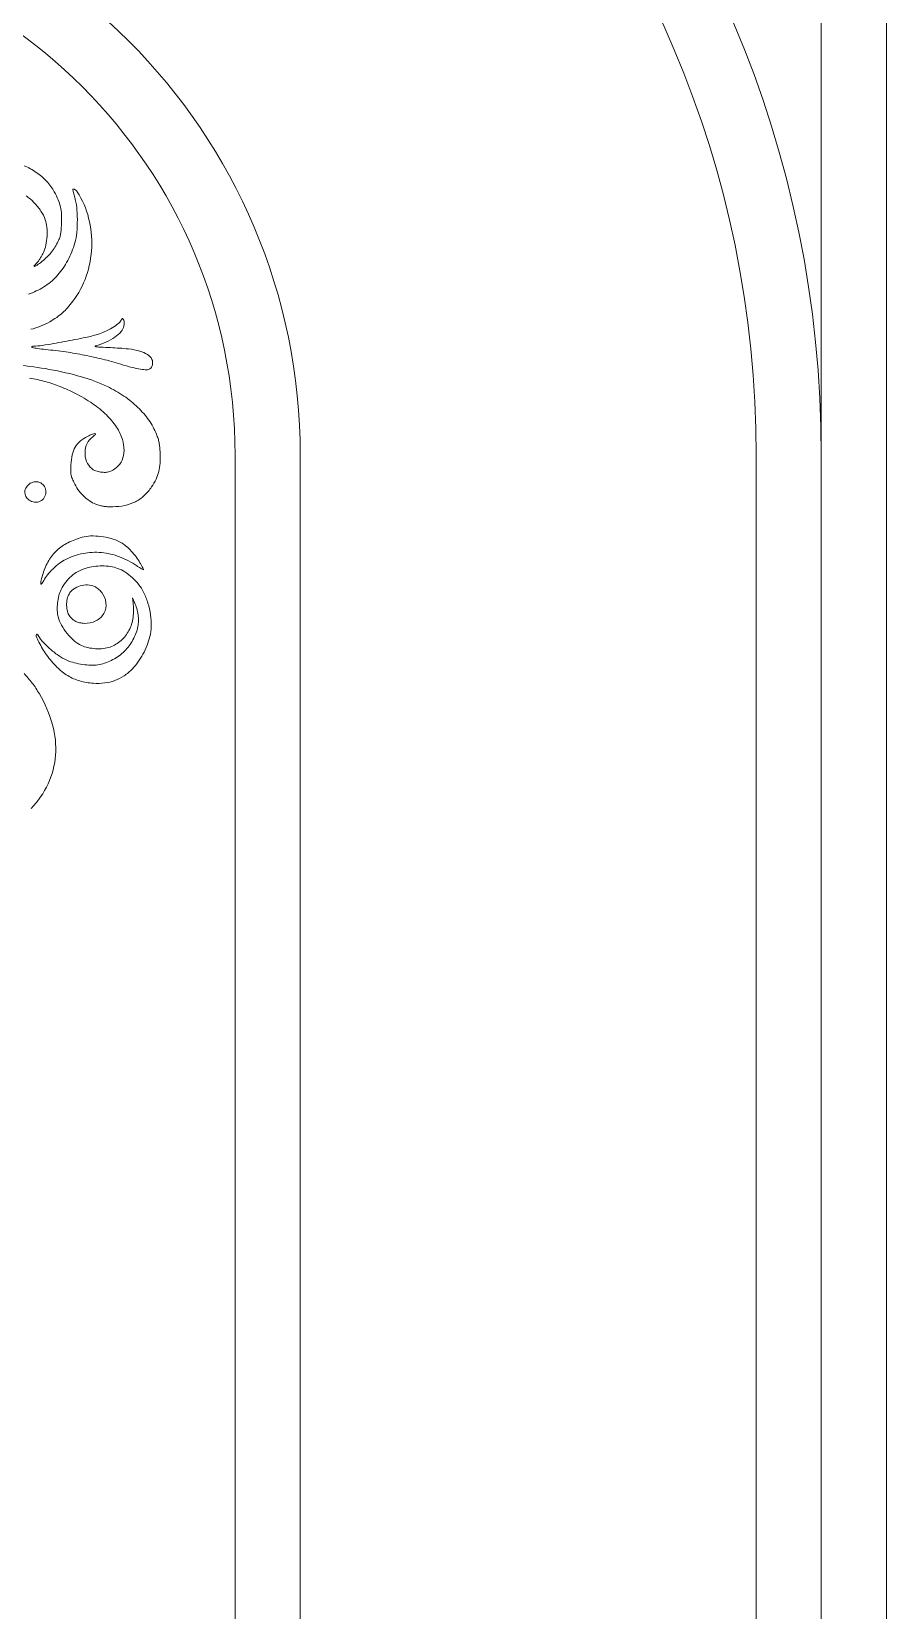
# Model space of a CAD drawing. Header units: millimetres. Extents: x 56222 to 3066687, y -650199 to -121287.
# Drawn here: x 137811.05 to 137824.18, y -183380.92 to -183356.67 of the extents above; entities that cross this region are included whole.
import ezdxf

# ---------------------------------------------------------------- set-up
doc = ezdxf.new("R2010")
doc.units = ezdxf.units.MM
doc.header["$MEASUREMENT"] = 0
doc.layers.add('FURNITURE', color=32, linetype='Continuous', lineweight=9)

msp = doc.modelspace()

# ---------------------------------------------------------------- linework, layer by layer
at = {"layer": 'FURNITURE', "lineweight": 0}
for p, q in [((137814.178, -183363.178), (137814.178, -183404.177)), ((137815.178, -183363.178), (137815.178, -183404.177)), ((137822.178, -183363.178), (137822.178, -183404.177))]:
    msp.add_line(p, q, dxfattribs=at)
for points in [[(137788.177, -183310.648), (137824.178, -183310.648), (137824.178, -183431.648), (137788.177, -183431.648)], [(137789.177, -183335.178), (137823.178, -183335.178), (137823.178, -183430.648), (137789.177, -183430.648)]]:
    msp.add_lwpolyline(points, close=True, dxfattribs=at)
for points in [[(137810.969, -183359.194, -0.048129), (137811.094, -183359.3, -0.048494), (137811.196, -183359.427, -0.060645), (137811.263, -183359.562, -0.061968), (137811.288, -183359.675, -0.037496), (137811.29, -183359.812, -0.037242), (137811.272, -183359.95, -0.055989), (137811.234, -183360.065, -0.019281), (137811.212, -183360.108, -0.014972), (137811.185, -183360.154, -0.015217), (137811.157, -183360.195, -0.035006), (137811.133, -183360.224, 0.014669), (137811.091, -183360.269, 0.66854), (137811.096, -183360.278, 0.133405), (137811.12, -183360.269, 0.006545), (137811.189, -183360.22, 0.026521), (137811.269, -183360.153, 0.031157), (137811.338, -183360.082, 0.031394), (137811.398, -183360.004, 0.027693), (137811.449, -183359.915, 0.020509), (137811.48, -183359.848, 0.043863), (137811.496, -183359.794, 0.034191), (137811.506, -183359.731, 0.008377), (137811.512, -183359.625, 0.023052), (137811.512, -183359.479, 0.042668), (137811.496, -183359.362, 0.044424), (137811.461, -183359.253, 0.027375), (137811.402, -183359.132, 0.062013), (137811.285, -183358.971, 0.051402), (137811.125, -183358.833, 0.051744), (137810.941, -183358.731, 0.065211)], [(137811.04, -183361.243, 0.075946), (137811.331, -183361.128, 0.019761), (137811.438, -183361.06, 0.029811), (137811.526, -183360.991, 0.029691), (137811.604, -183360.912, 0.019391), (137811.686, -183360.813, 0.078726), (137811.892, -183360.426, 0.073192), (137811.976, -183359.984, 0.073027), (137811.929, -183359.536, 0.077765), (137811.755, -183359.131, 0.071987), (137811.737, -183359.11, 0.068914), (137811.714, -183359.094, 0.120428), (137811.696, -183359.09, 0.40493), (137811.688, -183359.098, 0.05854), (137811.688, -183359.103, 0.000368), (137811.698, -183359.145, 0.001494), (137811.71, -183359.193, 0.000951), (137811.724, -183359.249, -0.042874), (137811.75, -183359.411, -0.024312), (137811.755, -183359.609, -0.02434), (137811.741, -183359.803, -0.05068), (137811.707, -183359.951, -0.045569), (137811.59, -183360.218, -0.061508), (137811.435, -183360.431, -0.064904), (137811.24, -183360.592, -0.05918), (137811.004, -183360.703, -0.052315)], [(137811.019, -183361.995, -0.028353), (137811.264, -183362.045, -0.030894), (137811.488, -183362.12, -0.022629), (137811.725, -183362.228, -0.031953), (137811.988, -183362.384, -0.043447), (137812.201, -183362.559, -0.049565), (137812.357, -183362.745, -0.075953), (137812.447, -183362.935, -0.073588), (137812.473, -183363.103, -0.102164), (137812.442, -183363.252, -0.114529), (137812.359, -183363.365, -0.111826), (137812.234, -183363.432, -0.06802), (137812.169, -183363.44, -0.044592), (137812.094, -183363.432, -0.045345), (137812.024, -183363.413, -0.091817), (137811.976, -183363.383, -0.113874), (137811.897, -183363.271, -0.104977), (137811.873, -183363.133, -0.105456), (137811.907, -183362.997, -0.115941), (137811.993, -183362.892, 0.043263), (137812.031, -183362.858, 0.634251), (137812.026, -183362.845, 0.116834), (137811.988, -183362.852, 0.014556), (137811.912, -183362.888, 0.057461), (137811.799, -183362.962, 0.085412), (137811.723, -183363.053, 0.07894), (137811.677, -183363.169, 0.042358), (137811.657, -183363.322, 0.009113), (137811.654, -183363.419, 0.044161), (137811.658, -183363.473, 0.052098), (137811.672, -183363.522, 0.015857), (137811.702, -183363.593, 0.044968), (137811.765, -183363.702, 0.043031), (137811.848, -183363.799, 0.044553), (137811.942, -183363.877, 0.058459), (137812.041, -183363.929, 0.023259), (137812.1, -183363.949, 0.031679), (137812.155, -183363.961, 0.027097), (137812.216, -183363.967, 0.011818), (137812.299, -183363.968, 0.050132), (137812.485, -183363.949, 0.066919), (137812.646, -183363.892, 0.069007), (137812.782, -183363.797, 0.057835), (137812.896, -183363.663, 0.037205), (137812.964, -183363.544, 0.049204), (137813.005, -183363.427, 0.045887), (137813.025, -183363.298, 0.027079), (137813.027, -183363.141, 0.011848), (137813.02, -183363.052, 0.024891), (137813.011, -183362.984, 0.027908), (137812.995, -183362.922, 0.019575), (137812.97, -183362.854, 0.057745), (137812.854, -183362.641, 0.046936), (137812.685, -183362.443, 0.043878), (137812.47, -183362.268, 0.037561), (137812.217, -183362.123, 0.041371), (137811.818, -183361.973, 0.024787), (137811.325, -183361.858, 0.02469), (137810.844, -183361.795, 0.062288)], [(137811.044, -183368.601, 0.085499), (137811.307, -183368.222, 0.09114), (137811.421, -183367.785, 0.085873), (137811.374, -183367.315, 0.066292), (137811.172, -183366.841, 0.026897), (137811.062, -183366.675, 0.031084), (137810.939, -183366.53, 0.046811)]]:
    msp.add_lwpolyline(points, format="xyb", dxfattribs=at)
for points in [[(137812.429, -183361.105, -0.11199), (137812.386, -183361.155, -0.024239), (137812.29, -183361.218, -0.025599), (137812.176, -183361.278, -0.032012), (137812.065, -183361.321, -0.026017), (137811.884, -183361.368, -0.005144), (137811.554, -183361.432, -0.004416), (137811.222, -183361.49, -0.038222), (137811.073, -183361.503, 0.235132), (137811.057, -183361.511, 0.531543), (137811.061, -183361.521, 0.027831), (137811.144, -183361.538, 0.009705), (137811.266, -183361.553, -0.009974), (137811.579, -183361.591, -0.012828), (137811.866, -183361.64, -0.013264), (137812.141, -183361.701, -0.012087), (137812.421, -183361.779, 0.009705), (137812.597, -183361.829, 0.025038), (137812.726, -183361.856, 0.032727), (137812.819, -183361.864, 0.148995), (137812.87, -183361.85, 0.120148), (137812.895, -183361.825, 0.081855), (137812.909, -183361.787, 0.0779), (137812.911, -183361.744, 0.090465), (137812.9, -183361.706, 0.13125), (137812.831, -183361.629, 0.075079), (137812.717, -183361.578, 0.045367), (137812.54, -183361.544, 0.013277), (137812.264, -183361.525, -0.002417), (137812.118, -183361.518, -0.016965), (137812.046, -183361.512, -0.149599), (137812.03, -183361.505, -0.604553), (137812.032, -183361.497, 0.038651), (137812.195, -183361.442, 0.051275), (137812.331, -183361.365, 0.060569), (137812.428, -183361.278, 0.133582), (137812.471, -183361.189, 0.030747), (137812.474, -183361.163, 0.029148), (137812.475, -183361.136, 0.030424), (137812.472, -183361.112, 0.083817), (137812.466, -183361.096, 0.026097), (137812.456, -183361.08, 0.302954), (137812.449, -183361.077, 0.204402), (137812.442, -183361.082, 0.013119)], [(137810.998, -183363.635, 0.113239), (137810.956, -183363.702, 0.140183), (137810.952, -183363.774, 0.135621), (137810.987, -183363.839, 0.103073), (137811.054, -183363.885, 0.136745), (137811.142, -183363.897, 0.14528), (137811.22, -183363.86, 0.14327), (137811.266, -183363.787, 0.131966), (137811.268, -183363.697, 0.139606), (137811.227, -183363.627, 0.136845), (137811.156, -183363.588, 0.130974), (137811.072, -183363.591, 0.123249)], [(137811.827, -183364.437, 0.048908), (137811.611, -183364.522, 0.069296), (137811.442, -183364.639, 0.072139), (137811.317, -183364.795, 0.058565), (137811.229, -183364.991, 0.010613), (137811.198, -183365.099, 0.088612), (137811.194, -183365.149, 0.689275), (137811.207, -183365.153, 0.040112), (137811.24, -183365.101, -0.055163), (137811.296, -183365.015, -0.028119), (137811.384, -183364.921, -0.02799), (137811.484, -183364.835, -0.046281), (137811.578, -183364.776, -0.069667), (137811.844, -183364.685, -0.070343), (137812.124, -183364.672, -0.068063), (137812.404, -183364.737, -0.058934), (137812.671, -183364.877, 0.007658), (137812.71, -183364.902, 0.013865), (137812.743, -183364.922, 0.009206), (137812.769, -183364.936, 0.561604), (137812.772, -183364.933, 0.120905), (137812.77, -183364.925, 0.003053), (137812.752, -183364.891, 0.006364), (137812.73, -183364.851, 0.004277), (137812.704, -183364.806, 0.034611), (137812.642, -183364.717, 0.026785), (137812.564, -183364.629, 0.027426), (137812.481, -183364.554, 0.05175), (137812.405, -183364.505, 0.052011), (137812.273, -183364.454, 0.037032), (137812.116, -183364.424, 0.03746), (137811.959, -183364.417, 0.060411)], [(137811.891, -183364.91, 0.044938), (137811.767, -183364.962, 0.056259), (137811.664, -183365.032, 0.055551), (137811.578, -183365.124, 0.042257), (137811.505, -183365.241, 0.056946), (137811.471, -183365.332, 0.03566), (137811.451, -183365.445, 0.035404), (137811.448, -183365.56, 0.051526), (137811.463, -183365.661, 0.065826), (137811.512, -183365.786, 0.043348), (137811.599, -183365.914, 0.043352), (137811.707, -183366.025, 0.065894), (137811.819, -183366.099, 0.060848), (137811.917, -183366.132, 0.039012), (137812.036, -183366.148, 0.038996), (137812.157, -183366.145, 0.060487), (137812.258, -183366.122, 0.094603), (137812.426, -183366.022, 0.092417), (137812.548, -183365.867, 0.085935), (137812.611, -183365.668, 0.068898), (137812.611, -183365.443), (137812.6, -183365.367), (137812.634, -183365.44, -0.038186), (137812.667, -183365.53, -0.035262), (137812.688, -183365.627, -0.036345), (137812.694, -183365.722, -0.049221), (137812.685, -183365.808, -0.073682), (137812.61, -183366.012, -0.073421), (137812.479, -183366.187, -0.073037), (137812.302, -183366.316, -0.071714), (137812.094, -183366.391, -0.050932), (137811.994, -183366.401, -0.02776), (137811.871, -183366.394, -0.027051), (137811.742, -183366.372, -0.034163), (137811.627, -183366.338, -0.053326), (137811.499, -183366.274, -0.030305), (137811.359, -183366.171, -0.030381), (137811.235, -183366.055, -0.061778), (137811.156, -183365.947, 0.046856), (137811.149, -183365.937, 0.080292), (137811.141, -183365.93, 0.1202), (137811.134, -183365.927, 0.218302), (137811.128, -183365.93, 0.308299), (137811.123, -183365.955, 0.011487), (137811.166, -183366.049, 0.019556), (137811.221, -183366.15, 0.022091), (137811.282, -183366.243, 0.040072), (137811.44, -183366.43, 0.060433), (137811.608, -183366.562, 0.065098), (137811.793, -183366.643, 0.056618), (137812.001, -183366.679, 0.043905), (137812.178, -183366.674, 0.059952), (137812.333, -183366.637, 0.061195), (137812.472, -183366.565, 0.048345), (137812.603, -183366.456, 0.042013), (137812.685, -183366.357, 0.029052), (137812.762, -183366.232, 0.028414), (137812.825, -183366.096, 0.033547), (137812.869, -183365.961, 0.056657), (137812.89, -183365.805, 0.040034), (137812.879, -183365.628, 0.038482), (137812.839, -183365.447, 0.040754), (137812.772, -183365.278, 0.054206), (137812.702, -183365.167, 0.039071), (137812.601, -183365.059, 0.039478), (137812.486, -183364.97, 0.061302), (137812.374, -183364.914, 0.048252), (137812.264, -183364.887, 0.034016), (137812.136, -183364.877, 0.03377), (137812.006, -183364.885, 0.044636)], [(137812.021, -183365.192, -0.050599), (137812.046, -183365.206, -0.023665), (137812.076, -183365.229, -0.023162), (137812.105, -183365.256, -0.029999), (137812.13, -183365.283, -0.138601), (137812.195, -183365.443, -0.157539), (137812.163, -183365.605, -0.151555), (137812.04, -183365.721, -0.126618), (137811.863, -183365.759, -0.042204), (137811.791, -183365.749, -0.062513), (137811.73, -183365.728, -0.065196), (137811.679, -183365.693, -0.051028), (137811.633, -183365.643, -0.107187), (137811.602, -183365.577, -0.050216), (137811.591, -183365.482, -0.049785), (137811.599, -183365.384, -0.088775), (137811.628, -183365.309, -0.102723), (137811.698, -183365.232, -0.083734), (137811.799, -183365.183, -0.08164), (137811.913, -183365.169, -0.090036)]]:
    msp.add_lwpolyline(points, format="xyb", close=True, dxfattribs=at)
for radius in [17.001, 16.001, 9, 8]:
    msp.add_arc((137806.178, -183363.178), radius, 0, 180, dxfattribs=at)

doc.saveas('drawing.dxf')
